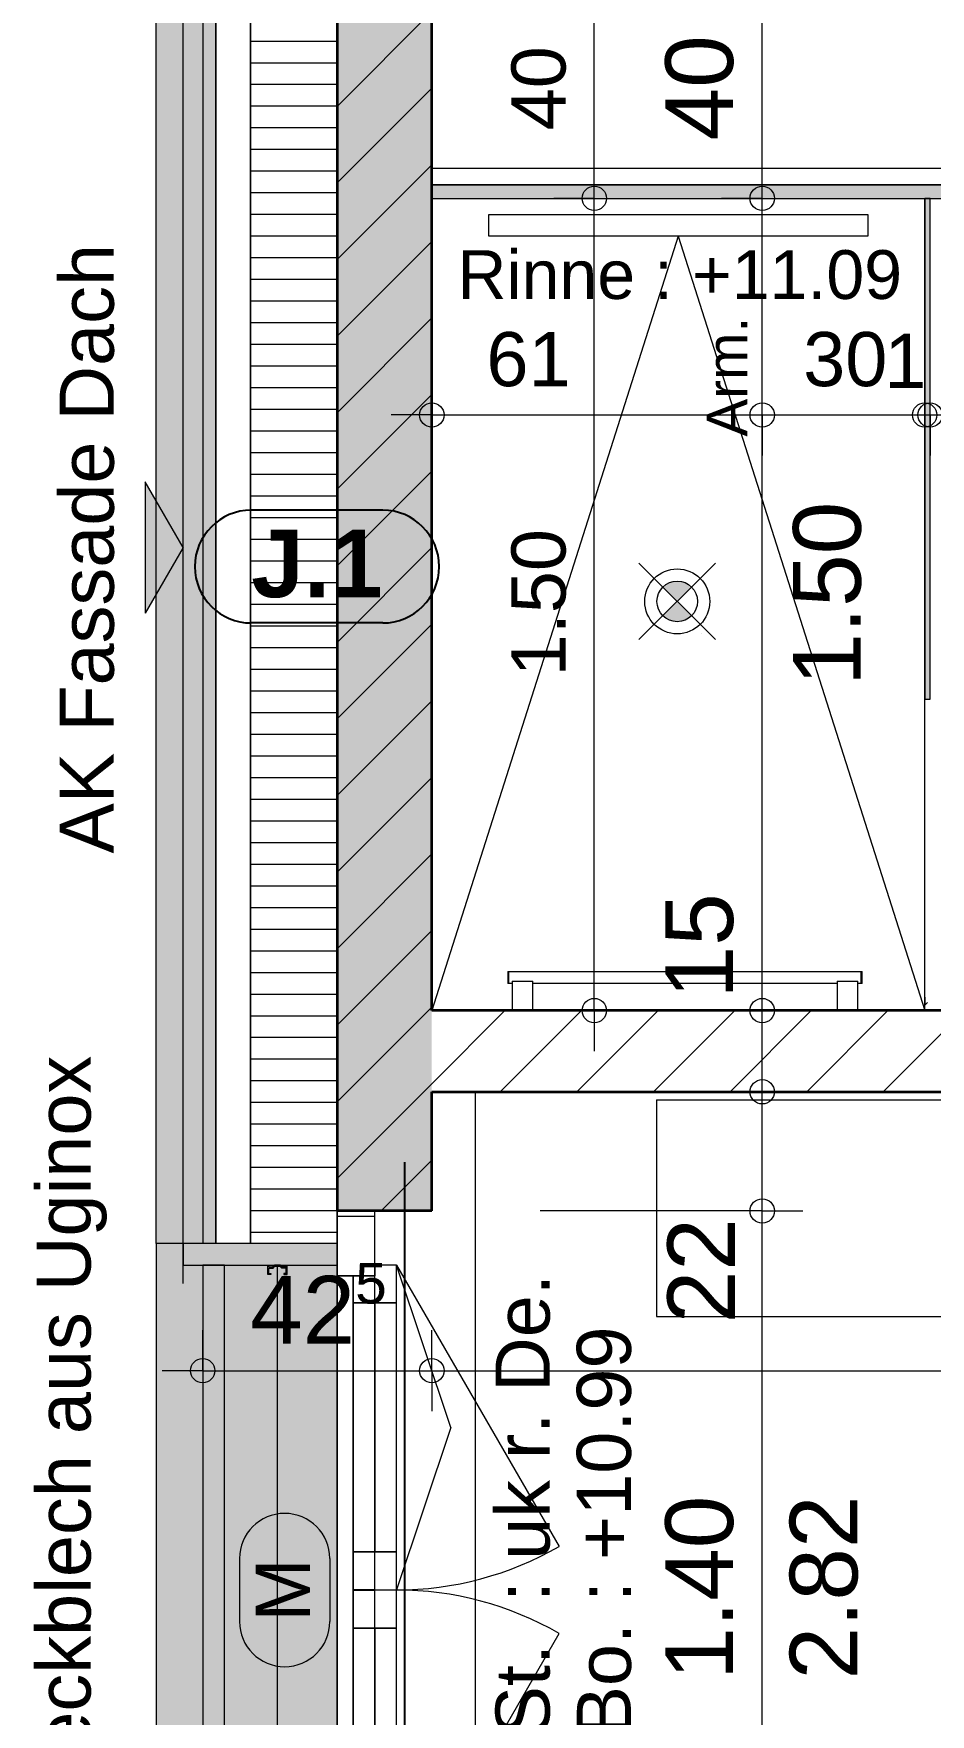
# Model space of a CAD drawing. Header units: metres. Extents: x 0.003 to 0.843, y 0.003 to 0.597.
# Drawn here: x 0.3112 to 0.3443, y 0.2935 to 0.3556 of the extents above; entities that cross this region are included whole.
import ezdxf

# ---------------------------------------------------------------- set-up
doc = ezdxf.new("R2010")
doc.units = ezdxf.units.M
for name, pattern in [('AUSGEZOGEN', [0]), ('LINIE_17', [0.0005, 0, -0.0005]), ('LINIE_23', [0.0079, 0.004, -0.0013, 0, -0.0013, 0, -0.0013]), ('PHANTOM', [63.50000000000001, 31.75, -6.35, 6.35, -6.35, 6.35, -6.35]), ('PUNKT', [6.35, 0, -6.35]), ('RAND', [44.449999999999996, 12.7, -6.35, 12.7, -6.35, 0, -6.35]), ('VERDECKT', [9.524999999999999, 6.35, -3.175])]:
    doc.linetypes.add(name, pattern=pattern)
for name, color, linetype, lineweight in [('Allgemein', 7, 'AUSGEZOGEN', 18), ('Bad', 7, 'AUSGEZOGEN', 13), ('Bauachsen grob', 7, 'RAND', 13), ('Daemmung', 7, 'AUSGEZOGEN', 18), ('Elektro Apparate', 2, 'AUSGEZOGEN', 18), ('Elektro Text', 2, 'AUSGEZOGEN', 18), ('Fenster', 7, 'AUSGEZOGEN', 18), ('Fuellflaeche tragende Wände MW', 7, 'AUSGEZOGEN', 13), ('Gipserarbeiten', 7, 'AUSGEZOGEN', 18), ('Holz Fassadenverkleidung', 7, 'AUSGEZOGEN', 18), ('Holzgelaender', 7, 'AUSGEZOGEN', 25), ('Konstruktion oben', 7, 'VERDECKT', 13), ('Kueche', 7, 'AUSGEZOGEN', 18), ('Leichtbauwaende', 7, 'AUSGEZOGEN', 18), ('Oeffnungsrichtung Fenster', 7, 'AUSGEZOGEN', 13), ('Plattenleger', 7, 'AUSGEZOGEN', 13), ('Rolladen', 7, 'AUSGEZOGEN', 13), ('Spengler', 7, 'AUSGEZOGEN', 18), ('Text Koten', 7, 'AUSGEZOGEN', 25), ('Text Werkplan Ausfuehrung', 7, 'AUSGEZOGEN', 25), ('Unterkonstruktion', 7, 'AUSGEZOGEN', 18), ('Vorhangbrett', 7, 'AUSGEZOGEN', 13), ('Wand Mauerwerk tragend', 7, 'AUSGEZOGEN', 35), ('Werkplan- Ausfuehrungsmasse', 7, 'AUSGEZOGEN', 13)]:
    doc.layers.add(name, color=color, linetype=linetype, lineweight=lineweight)
for name, color, linetype, lineweight, true_color in [('Moebel', 7, 'AUSGEZOGEN', 13, 0xababab), ('Sanitaer Apparate', 7, 'AUSGEZOGEN', 18, 0x656565), ('Sanitaer Text', 7, 'AUSGEZOGEN', 18, 0x656565), ('Sanitaer Vermassung', 7, 'AUSGEZOGEN', 18, 0x656565)]:
    doc.layers.add(name, color=color, linetype=linetype, lineweight=lineweight, true_color=true_color)
doc.styles.add('ARIAL', font='ARIAL.TTF')

msp = doc.modelspace()

# ---------------------------------------------------------------- hatches: boundary and pattern name
at = {"layer": 'Allgemein', "linetype": 'AUSGEZOGEN', "lineweight": 13}
h = msp.add_hatch(color=32, dxfattribs=at)
h.paths.add_polyline_path([(0.3178799929618836, 0.386497358413159), (0.3178799929618836, 0.4879573561453512), (0.3173999929726124, 0.4879573561453512), (0.3173999929726124, 0.386497358413159)])
h.paths.add_polyline_path([(0.3178799929618836, 0.2638973611534825), (0.3178799929618836, 0.2852973606751553), (0.3173999929726124, 0.2852973606751553), (0.3173999929726124, 0.2638973611534825)])
h.paths.add_polyline_path([(0.3178799929618836, 0.3108973601029507), (0.3178799929618836, 0.3608973589853636), (0.3173999929726124, 0.3608973589853636), (0.3173999929726124, 0.3108973601029507)])
h.paths.add_polyline_path([(0.3178799929618836, 0.1981173626237801), (0.3178799929618836, 0.2382973617256871), (0.3173999929726124, 0.2382973617256871), (0.3173999929726124, 0.1981173626237801)])
msp.add_hatch(color=32, dxfattribs=at).paths.add_polyline_path([(0.3191599929332735, 0.3100973601208321), (0.3223599928617479, 0.3100973601208321), (0.3223599928617479, 0.3108973601029507), (0.3191599929332735, 0.3108973601029507), (0.3183599929511548, 0.3108973601029507), (0.3178799929618837, 0.3108973601029507), (0.3173999929726125, 0.3108973601029507), (0.316679992988707, 0.3108973601029507), (0.316679992988707, 0.3100973601208321), (0.3173999929726142, 0.3100973601208321), (0.3178799929618837, 0.3100973601208321), (0.3183599929511548, 0.3100973601208321)])
at = {"layer": 'Bad', "linetype": 'AUSGEZOGEN', "lineweight": 13, "true_color": 0xa8ffff}
msp.add_hatch(color=131, dxfattribs=at).paths.add_polyline_path([(0.3440599923767151, 0.3494973592401734), (0.3440599923767151, 0.3309973596536807), (0.3442599923722447, 0.3309973596536807), (0.3442599923722447, 0.3494973592401734)])
at = {"layer": 'Elektro Apparate', "linetype": 'AUSGEZOGEN', "lineweight": 18}
h = msp.add_hatch(color=40, dxfattribs=at)
h.paths.add_polyline_path([(0.3354537707865891, 0.335142566947539), (0.3349234407125534, 0.3346122368735028), (0.3343931106385167, 0.335142566947539), (0.3344558233716114, 0.3351986104722474), (0.3347565500158162, 0.335343432791296), (0.3350903314092902, 0.335343432791296), (0.3353910580534956, 0.3351986104722474)], flags=16)
h.paths.add_polyline_path([(0.3343931106385167, 0.3340819067994673), (0.3349234407125534, 0.3346122368735028), (0.3354537707865891, 0.3340819067994673), (0.3353910580534956, 0.3340258632747582), (0.3350903314092902, 0.3338810409557104), (0.3347565500158162, 0.3338810409557104), (0.3344558233716114, 0.3340258632747582)], flags=16)
at = {"layer": 'Fuellflaeche tragende Wände MW', "linetype": 'AUSGEZOGEN', "lineweight": 13, "true_color": 0xffe0e0}
msp.add_hatch(color=254, dxfattribs=at).paths.add_polyline_path([(0.3223599928617479, 0.3596973590121856), (0.3223599928617479, 0.3120973600761285), (0.3258599927835169, 0.3120973600761285), (0.3258599927835169, 0.3596973590121856)])
at = {"layer": 'Holzgelaender', "linetype": 'AUSGEZOGEN', "lineweight": 13, "true_color": 0xf1f1f1}
msp.add_hatch(color=7, dxfattribs=at).paths.add_polyline_path([(0.318199992954731, 0.3100973601208331), (0.318199992954731, 0.2860973606572748), (0.3173999929726124, 0.2860973606572748), (0.3173999929726124, 0.3100973601208331)], flags=16)
at = {"layer": 'Leichtbauwaende', "linetype": 'AUSGEZOGEN', "lineweight": 13, "true_color": 0xababab}
msp.add_hatch(color=253, dxfattribs=at).paths.add_polyline_path([(0.3869599914178253, 0.3499973592289976), (0.3258599927835169, 0.3499973592289976), (0.3258599927835169, 0.3494973592401734), (0.3869599914178253, 0.3494973592401734)])
at = {"layer": 'Spengler', "linetype": 'AUSGEZOGEN', "lineweight": 13, "true_color": 0xfafafa}
for points in [[(0.315679993011057, 0.3608973589853636), (0.315679993011057, 0.3108973601029507), (0.3173999929726121, 0.3108973601029507), (0.3173999929726121, 0.3608973589853636)], [(0.3156799930110568, 0.2852973606751553), (0.316679992988707, 0.2852973606751553), (0.316679992988707, 0.2860973606572739), (0.3223599928617475, 0.2860973606572739), (0.3223599928617475, 0.3100973601208321), (0.3166799929887071, 0.3100973601208331), (0.316679992988707, 0.3108973601029507), (0.3156799930110568, 0.3108973601029507)]]:
    msp.add_hatch(color=7, dxfattribs=at).paths.add_polyline_path(points)
at = {"layer": 'Text Werkplan Ausfuehrung', "linetype": 'AUSGEZOGEN', "lineweight": 13}
msp.add_hatch(color=7, dxfattribs=at).paths.add_polyline_path([(0.3166799929887053, 0.336597359528511), (0.3152799930199977, 0.3390222306049068), (0.3152799930199977, 0.3341724884521147)])

# ---------------------------------------------------------------- linework, layer by layer
at = {"layer": 'Allgemein', "color": 7, "linetype": 'AUSGEZOGEN', "lineweight": 13}
for p, q in [((0.3173999929726124, 0.3608973589853636), (0.3173999929726124, 0.3108973601029507)), ((0.3178799929618836, 0.3108973601029507), (0.3178799929618836, 0.3608973589853636)), ((0.3173999929726125, 0.3108973601029507), (0.316679992988707, 0.3108973601029507)), ((0.316679992988707, 0.3108973601029507), (0.316679992988707, 0.3100973601208321)), ((0.3183599929511548, 0.3108973601029507), (0.3178799929618837, 0.3108973601029507)), ((0.3191599929332735, 0.3108973601029507), (0.3183599929511548, 0.3108973601029507)), ((0.3223599928617479, 0.3108973601029507), (0.3191599929332735, 0.3108973601029507)), ((0.3223599928617479, 0.3100973601208321), (0.3223599928617479, 0.3108973601029507)), ((0.316679992988707, 0.3100973601208321), (0.3173999929726142, 0.3100973601208321)), ((0.3173999929726142, 0.3100973601208321), (0.3178799929618837, 0.3100973601208321)), ((0.3178799929618837, 0.3100973601208321), (0.3183599929511548, 0.3100973601208321)), ((0.3183599929511548, 0.3100973601208321), (0.3191599929332735, 0.3100973601208321)), ((0.3191599929332735, 0.3100973601208321), (0.3223599928617479, 0.3100973601208321))]:
    msp.add_line(p, q, dxfattribs=at)
at = {"layer": 'Bad', "color": 7, "linetype": 'AUSGEZOGEN', "lineweight": 13}
for p, q in [((0.3279599927365782, 0.348097359271466), (0.3279599927365782, 0.3488973592535846)), ((0.3279599927365782, 0.3488973592535846), (0.3419599924236538, 0.3488973592535846)), ((0.3419599924236538, 0.3488973592535846), (0.3419599924236538, 0.348097359271466)), ((0.3440599923767151, 0.3194973599107256), (0.3440599923767151, 0.3494973592401734)), ((0.3440599923767151, 0.3494973592401734), (0.3440599923767151, 0.3309973596536807)), ((0.3442599923722447, 0.3494973592401734), (0.3440599923767151, 0.3494973592401734)), ((0.3442599923722447, 0.3309973596536807), (0.3442599923722447, 0.3494973592401734)), ((0.3349599925801161, 0.348097359271466), (0.3258599927835167, 0.3194973599107256)), ((0.3419599924236538, 0.348097359271466), (0.3279599927365782, 0.348097359271466)), ((0.3349599925801161, 0.348097359271466), (0.3440599923767152, 0.3194973599107256)), ((0.3440599923767151, 0.3309973596536807), (0.3442599923722447, 0.3309973596536807))]:
    msp.add_line(p, q, dxfattribs=at)
at = {"layer": 'Bauachsen grob', "color": 32, "linetype": 'LINIE_23', "lineweight": 25, "true_color": 0xc36e14}
msp.add_line((0.3248599928058685, 0.01389736674141798), (0.3248599928058685, 0.5809999870806932), dxfattribs=at)
at = {"layer": 'Daemmung', "color": 7, "linetype": 'AUSGEZOGEN', "lineweight": 18}
for p, q in [((0.3191599929332735, 0.3608973589853636), (0.3191599929332735, 0.3108973601029507)), ((0.3223599928617479, 0.3120973600761285), (0.3223599928617479, 0.3596973590121856)), ((0.3223599928617479, 0.3108973601029507), (0.3223599928617479, 0.3120973600761285)), ((0.3223599928617479, 0.3108973601029507), (0.3191599929332736, 0.3108973601029507))]:
    msp.add_line(p, q, dxfattribs=at)
at = {"layer": 'Daemmung', "color": 7, "linetype": 'AUSGEZOGEN', "lineweight": 13}
for points in [[(0.3223599923376098, 0.3552973614812107), (0.3191599929332735, 0.3552973613413343), (0.3191599923614517, 0.3552973613413343)], [(0.322359992372579, 0.3544973614871713), (0.3191599929332735, 0.3544973613472948), (0.3191599923964209, 0.3544973613472947)], [(0.322359992372579, 0.3544973614871713), (0.3191599929332735, 0.3544973613472948), (0.3191599923964209, 0.3544973613472947)], [(0.322359992407548, 0.3536973614931317), (0.3191599929332735, 0.3536973613532552), (0.3191599924313899, 0.3536973613532552)], [(0.3223599924425172, 0.3528973614990922), (0.3191599929332735, 0.3528973613592157), (0.3191599924663591, 0.3528973613592157)], [(0.3223599924774864, 0.3520973615050526), (0.3191599929332735, 0.3520973613651762), (0.3191599925013281, 0.3520973613651762)], [(0.3223599925124554, 0.351297361511013), (0.3191599929332735, 0.3512973613711367), (0.3191599925362973, 0.3512973613711367)], [(0.3223599925124554, 0.351297361511013), (0.3191599929332735, 0.3512973613711367), (0.3191599925362973, 0.3512973613711367)], [(0.3223599925474245, 0.3504973615169737), (0.3191599929332735, 0.350497361377097), (0.3191599925712664, 0.350497361377097)], [(0.3223599925823936, 0.349697361522934), (0.3191599929332735, 0.3496973613830577), (0.3191599926062355, 0.3496973613830577)], [(0.3223599926173626, 0.3488973615288945), (0.3191599929332735, 0.3488973613890181), (0.3191599926412045, 0.348897361389018)], [(0.3223599926523318, 0.3480973615348549), (0.3191599929332735, 0.3480973613949785), (0.3191599926761737, 0.3480973613949785)], [(0.3223599926523318, 0.3480973615348549), (0.3191599929332735, 0.3480973613949785), (0.3191599926761737, 0.3480973613949785)], [(0.322359992687301, 0.3472973615408154), (0.3191599929332735, 0.3472973614009389), (0.3191599927111429, 0.3472973614009389)], [(0.3223599927222701, 0.3464973615467759), (0.3191599929332735, 0.3464973614068994), (0.319159992746112, 0.3464973614068995)], [(0.3223599927572392, 0.3456973615527364), (0.3223599928617479, 0.3456973615527365), (0.3223599928617479, 0.3456973615527365), (0.3223599928617479, 0.3456973615527365), (0.3191599929332735, 0.3456973614128599), (0.3191599927810811, 0.3456973614128599)], [(0.3223599927922083, 0.3448973615586967), (0.3223599928617479, 0.3448973615586967), (0.3223599928617479, 0.3448973615586968), (0.3223599928617479, 0.3448973615586968), (0.3191599929332735, 0.3448973614188204), (0.3191599928160501, 0.3448973614188204)], [(0.3223599927922083, 0.3448973615586967), (0.3223599928617479, 0.3448973615586967), (0.3223599928617479, 0.3448973615586968), (0.3223599928617479, 0.3448973615586968), (0.3191599929332735, 0.3448973614188204), (0.3191599928160501, 0.3448973614188204)], [(0.3223599928271774, 0.3440973615646573), (0.3223599928617479, 0.3440973615646572), (0.3223599928617479, 0.3440973615646573), (0.3223599928617479, 0.3440973615646573), (0.3191599929332735, 0.3440973614247808), (0.3191599928510192, 0.3440973614247809)], [(0.3223599928617479, 0.3432973615706176), (0.3223599928617479, 0.3432973615706177), (0.3223599928617479, 0.3432973615706177), (0.3191599929332735, 0.3432973614307412), (0.3191599928859883, 0.3432973614307412)], [(0.3223599928971156, 0.3424973615765782), (0.3223599928617479, 0.3424973615765782), (0.3223599928617479, 0.3424973615765782), (0.3223599928617479, 0.3424973615765782), (0.3191599929332735, 0.3424973614367018), (0.3191599929209575, 0.3424973614367018)], [(0.3223599929320847, 0.3416973615825387), (0.3223599928617479, 0.3416973615825386), (0.3223599928617479, 0.3416973615825386), (0.3223599928617479, 0.3416973615825386), (0.3191599929332735, 0.3416973614426622), (0.3191599929559267, 0.3416973614426622)], [(0.3223599929320847, 0.3416973615825387), (0.3223599928617479, 0.3416973615825386), (0.3223599928617479, 0.3416973615825386), (0.3223599928617479, 0.3416973615825386), (0.3191599929332735, 0.3416973614426622), (0.3191599929559267, 0.3416973614426622)], [(0.3223599929670538, 0.3408973615884991), (0.3223599928617479, 0.3408973615884991), (0.3223599928617479, 0.3408973615884991), (0.3223599928617479, 0.3408973615884991), (0.3191599929332735, 0.3408973614486226), (0.3191599929908957, 0.3408973614486226)], [(0.322359993002023, 0.3400973615944596), (0.3223599928617479, 0.3400973615944595), (0.3223599928617479, 0.3400973615944595), (0.3223599928617479, 0.3400973615944595), (0.3191599929332735, 0.3400973614545831), (0.3191599930258649, 0.3400973614545832)], [(0.3223599930369921, 0.3392973616004201), (0.3223599928617479, 0.3392973616004201), (0.3223599928617479, 0.3392973616004202), (0.3223599928617479, 0.3392973616004202), (0.3191599930608339, 0.3392973614605436)], [(0.3223599930719612, 0.3384973616063807), (0.3223599928617479, 0.3384973616063806), (0.3223599928617479, 0.3384973616063806), (0.3223599928617479, 0.3384973616063806), (0.3191599930958031, 0.3384973614665041)], [(0.3223599930719612, 0.3384973616063807), (0.3223599928617479, 0.3384973616063806), (0.3223599928617479, 0.3384973616063806), (0.3223599928617479, 0.3384973616063806), (0.3191599930958031, 0.3384973614665041)], [(0.3223599931069304, 0.337697361612341), (0.3223599928617479, 0.337697361612341), (0.3223599928617479, 0.3376973616123411), (0.3223599928617479, 0.3376973616123411), (0.3191599931307721, 0.3376973614724647)], [(0.3223599931418994, 0.3368973616183015), (0.3223599928617479, 0.3368973616183014), (0.3223599928617479, 0.3368973616183015), (0.3223599928617479, 0.3368973616183015), (0.3191599931657412, 0.336897361478425)], [(0.3223599931768686, 0.3360973616242619), (0.3223599928617479, 0.3360973616242618), (0.3223599928617479, 0.3360973616242619), (0.3223599928617479, 0.3360973616242619), (0.3191599932007104, 0.3360973614843855)], [(0.3223599932118376, 0.3352973616302224), (0.3223599928617479, 0.3352973616302224), (0.3223599928617479, 0.3352973616302224), (0.3223599928617479, 0.3352973616302224), (0.3191599932356795, 0.3352973614903459)], [(0.3223599932118376, 0.3352973616302224), (0.3223599928617479, 0.3352973616302224), (0.3223599928617479, 0.3352973616302224), (0.3223599928617479, 0.3352973616302224), (0.3191599932356795, 0.3352973614903459)], [(0.3223599932468068, 0.3344973616361829), (0.3223599928617479, 0.3344973616361828), (0.3223599928617479, 0.3344973616361828), (0.3223599928617479, 0.3344973616361828), (0.3191599932706487, 0.3344973614963064)], [(0.3223599932817758, 0.3336973616421433), (0.3223599928617479, 0.3336973616421433), (0.3223599928617479, 0.3336973616421433), (0.3223599928617479, 0.3336973616421433), (0.3191599933056177, 0.3336973615022669)], [(0.322359993316745, 0.3328973616481038), (0.3223599928617479, 0.3328973616481038), (0.3223599928617479, 0.3328973616481038), (0.3223599928617479, 0.3328973616481038), (0.3191599933405869, 0.3328973615082274)], [(0.3223599933517142, 0.3320973616540643), (0.3223599928617479, 0.3320973616540643), (0.3223599928617479, 0.3320973616540643), (0.3223599928617479, 0.3320973616540643), (0.319159993375556, 0.3320973615141878)], [(0.3223599933517142, 0.3320973616540643), (0.3223599928617479, 0.3320973616540643), (0.3223599928617479, 0.3320973616540643), (0.3223599928617479, 0.3320973616540643), (0.319159993375556, 0.3320973615141878)], [(0.3223599933866832, 0.3312973616600247), (0.3223599928617479, 0.3312973616600246), (0.3223599928617479, 0.3312973616600246), (0.3223599928617479, 0.3312973616600246), (0.3191599934105251, 0.3312973615201483)], [(0.3223599934216523, 0.3304973616659852), (0.3223599928617479, 0.3304973616659852), (0.3223599928617479, 0.3304973616659853), (0.3223599928617479, 0.3304973616659853), (0.3191599934454941, 0.3304973615261089)], [(0.3223599934566214, 0.3296973616719456), (0.3223599928617479, 0.3296973616719456), (0.3223599928617479, 0.3296973616719456), (0.3223599928617479, 0.3296973616719456), (0.3191599934804633, 0.3296973615320692)], [(0.3223599934915906, 0.3288973616779061), (0.3223599928617479, 0.3288973616779061), (0.3223599928617479, 0.3288973616779062), (0.3223599928617479, 0.3288973616779062), (0.3191599935154323, 0.3288973615380297)], [(0.3223599934915906, 0.3288973616779061), (0.3223599928617479, 0.3288973616779061), (0.3223599928617479, 0.3288973616779062), (0.3223599928617479, 0.3288973616779062), (0.3191599935154323, 0.3288973615380297)], [(0.3223599928617479, 0.3280973616838666), (0.3223599928617479, 0.3280973616838666), (0.3191599935504015, 0.3280973615439902)], [(0.3223599928617479, 0.327297361689827), (0.3223599928617479, 0.327297361689827), (0.3191599935853707, 0.3272973615499505)], [(0.3223599928617479, 0.3264973616957875), (0.3223599928617479, 0.3264973616957875), (0.3191599936203397, 0.3264973615559111)], [(0.3223599928617479, 0.325697361701748), (0.3223599928617479, 0.325697361701748), (0.3191599936553089, 0.3256973615618715)], [(0.3223599928617479, 0.325697361701748), (0.3223599928617479, 0.325697361701748), (0.3191599936553089, 0.3256973615618715)], [(0.3223599928617479, 0.3248973617077084), (0.3223599928617479, 0.3248973617077084), (0.3191599936902779, 0.3248973615678319)], [(0.3223599928617479, 0.3240973617136689), (0.3223599928617479, 0.3240973617136689), (0.3191599937252471, 0.3240973615737926)], [(0.3223599928617479, 0.3232973617196294), (0.3223599928617479, 0.3232973617196294), (0.3191599937602161, 0.3232973615797529)], [(0.3223599928617479, 0.3224973617255898), (0.3223599928617479, 0.3224973617255898), (0.3191599937951853, 0.3224973615857134)], [(0.3223599928617479, 0.3224973617255898), (0.3223599928617479, 0.3224973617255898), (0.3191599937951853, 0.3224973615857134)], [(0.3223599928617479, 0.3216973617315503), (0.3223599928617479, 0.3216973617315503), (0.3191599938301545, 0.3216973615916738)], [(0.3223599928617479, 0.3208973617375107), (0.3223599928617479, 0.3208973617375107), (0.3191599938651235, 0.3208973615976344)], [(0.3223599928617479, 0.3200973617434714), (0.3223599928617479, 0.3200973617434714), (0.3191599939000926, 0.3200973616035948)], [(0.3223599928617479, 0.3192973617494316), (0.3223599928617479, 0.3192973617494316), (0.3191599939350617, 0.3192973616095553)], [(0.3223599928617479, 0.3192973617494316), (0.3223599928617479, 0.3192973617494316), (0.3191599939350617, 0.3192973616095553)], [(0.3223599928617479, 0.3184973617553921), (0.3223599928617479, 0.3184973617553921), (0.3191599939700309, 0.3184973616155157)], [(0.3223599928617479, 0.3176973617613526), (0.3223599928617479, 0.3176973617613526), (0.3191599940049999, 0.3176973616214762)], [(0.3223599928617479, 0.316897361767313), (0.3223599928617479, 0.316897361767313), (0.3191599940399691, 0.3168973616274367)], [(0.3223599928617479, 0.3160973617732735), (0.3223599928617479, 0.3160973617732735), (0.3191599940749382, 0.3160973616333971)], [(0.3223599928617479, 0.3160973617732735), (0.3223599928617479, 0.3160973617732735), (0.3191599940749382, 0.3160973616333971)], [(0.3223599928617479, 0.315297361779234), (0.3223599928617479, 0.315297361779234), (0.3191599941099073, 0.3152973616393576)], [(0.3223599928617479, 0.3144973617851944), (0.3223599928617479, 0.3144973617851944), (0.3191599941448764, 0.3144973616453181)], [(0.3223599928617479, 0.3136973617911549), (0.3223599928617479, 0.3136973617911549), (0.3191599941798455, 0.3136973616512785)], [(0.3223599928617479, 0.3128973617971155), (0.3223599928617479, 0.3128973617971155), (0.3191599942148146, 0.312897361657239)], [(0.3223599928617479, 0.3128973617971155), (0.3223599928617479, 0.3128973617971155), (0.3191599942148146, 0.312897361657239)], [(0.3223599928617479, 0.3120973618030758), (0.3223599928617479, 0.3120973618030758), (0.3191599942497838, 0.3120973616631996)], [(0.3223599928617479, 0.3112973618090363), (0.3223599928617479, 0.3112973618090363), (0.3191599942847529, 0.3112973616691598)]]:
    msp.add_lwpolyline(points, dxfattribs=at)
at = {"layer": 'Elektro Apparate', "color": 40, "linetype": 'AUSGEZOGEN', "lineweight": 18}
for p, q in [((0.3335092271817898, 0.3331980233427398), (0.3363376542433159, 0.3360264504042657)), ((0.3335092271817898, 0.3360264504042657), (0.3363376542433159, 0.3331980233427403))]:
    msp.add_line(p, q, dxfattribs=at)
for radius in [0.00119999997317791, 0.0007499999832361936]:
    msp.add_circle((0.3349234407125534, 0.3346122368735027), radius, dxfattribs=at)
at = {"layer": 'Elektro Text', "color": 40, "linetype": 'AUSGEZOGEN', "lineweight": 18}
for p, q in [((0.3187599929496627, 0.2992581152643937), (0.3187599929496627, 0.2969306937184114)), ((0.3220933262035232, 0.2992581152643937), (0.3220933262035232, 0.2969306937184114))]:
    msp.add_line(p, q, dxfattribs=at)
for centre, start, end in [((0.3204266595765929, 0.2992581152643937), 0, 180), ((0.3204266595765929, 0.2969306937184114), 180, 0)]:
    msp.add_arc(centre, 0.001666666626930237, start, end, dxfattribs=at)
at = {"layer": 'Fenster', "color": 7, "linetype": 'AUSGEZOGEN', "lineweight": 13}
for p, q in [((0.3237599928304537, 0.3086973601521246), (0.3237599928304537, 0.299507360357537)), ((0.3237599928304537, 0.2966873604205689), (0.3237599928304537, 0.2874973606259814))]:
    msp.add_line(p, q, dxfattribs=at)
for points in [[(0.3223599928617462, 0.311897360080599), (0.3223599928617462, 0.3096973601297727), (0.3237599928304537, 0.3096973601297727), (0.3237599928304537, 0.311897360080599), (0.3223599928617462, 0.311897360080599)], [(0.3223599928617462, 0.3108973601029507), (0.3156799930110576, 0.3108973601029507), (0.3156799930110576, 0.2852973606751553), (0.3223599928617462, 0.2852973606751553), (0.3223599928617462, 0.3108973601029507)], [(0.3237599928304537, 0.3100973601208321), (0.3237599928304537, 0.3096973601297727), (0.3229599928483351, 0.3096973601297727), (0.3229599928483351, 0.3086973601521246), (0.3245599928125723, 0.3086973601521246), (0.3245599928125723, 0.3100973601208321), (0.3237599928304537, 0.3100973601208321)], [(0.3229599928483351, 0.2864973606483331), (0.3229599928483351, 0.2980873603892765), (0.3237599928304537, 0.2980873603892765), (0.3237599928304537, 0.2981073603888294), (0.3229599928483351, 0.2981073603888294), (0.3229599928483351, 0.3096973601297727), (0.3223599928617462, 0.3096973601297727), (0.3223599928617462, 0.2864973606483331), (0.3229599928483351, 0.2864973606483331)], [(0.3229599928483351, 0.3086973601521246), (0.3229599928483351, 0.299507360357537), (0.3245599928125723, 0.299507360357537), (0.3245599928125723, 0.3086973601521246), (0.3229599928483351, 0.3086973601521246)], [(0.3229599928483351, 0.299507360357537), (0.3229599928483351, 0.2981073603888294), (0.3237599928304537, 0.2981073603888294), (0.3245599928125723, 0.2981073603888294), (0.3245599928125723, 0.299507360357537), (0.3229599928483351, 0.299507360357537)], [(0.3237599928304537, 0.2980873603892765), (0.3229599928483351, 0.2980873603892765), (0.3229599928483351, 0.2966873604205689), (0.3245599928125723, 0.2966873604205689), (0.3245599928125723, 0.2980873603892765), (0.3237599928304537, 0.2980873603892765)], [(0.3229599928483351, 0.2966873604205689), (0.3229599928483351, 0.2874973606259814), (0.3245599928125723, 0.2874973606259814), (0.3245599928125723, 0.2966873604205689), (0.3229599928483351, 0.2966873604205689)]]:
    msp.add_lwpolyline(points, dxfattribs=at)
at = {"layer": 'Gipserarbeiten', "color": 7, "linetype": 'AUSGEZOGEN', "lineweight": 13}
msp.add_line((0.3440599923767151, 0.3196973599062553), (0.3441599923744799, 0.3197973599040201), dxfattribs=at)
at = {"layer": 'Holz Fassadenverkleidung', "color": 7, "linetype": 'LINIE_17', "lineweight": 13}
msp.add_line((0.3166799929887053, 0.1094173646063796), (0.3166799929887053, 0.488677356129258), dxfattribs=at)
at = {"layer": 'Holzgelaender', "color": 7, "linetype": 'AUSGEZOGEN', "lineweight": 13}
for p, q in [((0.3173999929726124, 0.3100973601208331), (0.3173999929726124, 0.2860973606572748)), ((0.318199992954731, 0.3100973601208331), (0.3173999929726124, 0.3100973601208331)), ((0.318199992954731, 0.2860973606572748), (0.318199992954731, 0.3100973601208331))]:
    msp.add_line(p, q, dxfattribs=at)
at = {"layer": 'Konstruktion oben', "color": 7, "linetype": 'PUNKT', "lineweight": 18}
msp.add_line((0.3166799929887053, 0.1094173646063796), (0.3166799929887053, 0.488677356129258), dxfattribs=at)
at = {"layer": 'Kueche', "color": 7, "linetype": 'AUSGEZOGEN', "lineweight": 18}
msp.add_line((0.3358034406928782, 0.333422236900101), (0.3358034406928782, 0.333422236900101), dxfattribs=at)
at = {"layer": 'Leichtbauwaende', "color": 7, "linetype": 'AUSGEZOGEN', "lineweight": 18}
for p, q in [((0.3869599914178253, 0.3505973592155866), (0.3258599927835169, 0.3505973592155866)), ((0.3258599927835169, 0.3505973592155866), (0.3258599927835169, 0.3499973592289976)), ((0.3869599914178253, 0.3499973592289976), (0.3258599927835169, 0.3499973592289976)), ((0.3258599927835169, 0.3499973592289976), (0.3258599927835169, 0.3494973592401734)), ((0.3258599927835169, 0.3499973592289976), (0.3869599914178253, 0.3499973592289976)), ((0.3258599927835169, 0.3494973592401734), (0.3869599914178253, 0.3494973592401734))]:
    msp.add_line(p, q, dxfattribs=at)
at = {"layer": 'Moebel', "color": 253, "linetype": 'AUSGEZOGEN', "lineweight": 13, "true_color": 0xababab}
for p, q in [((0.3341599925979974, 0.3161972627301881), (0.3841599914804104, 0.3161974260872876)), ((0.3341599925979974, 0.3161972519839992), (0.3341599925979974, 0.3081972629090019)), ((0.3341599925979974, 0.3081972371180728), (0.3841599914804104, 0.3081973037594676))]:
    msp.add_line(p, q, dxfattribs=at)
at = {"layer": 'Oeffnungsrichtung Fenster', "color": 7, "linetype": 'AUSGEZOGEN', "lineweight": 13}
for p, q in [((0.3245599928125723, 0.3100973601208321), (0.3305599926784619, 0.2997050555077049)), ((0.3265599927678688, 0.3041023602548307), (0.3245599928125723, 0.3100973601208321)), ((0.3265599927678688, 0.3041023602548307), (0.3245599928125723, 0.2981073603888294)), ((0.3245599928125723, 0.2860973606572739), (0.3305599926784619, 0.296489665270401))]:
    msp.add_line(p, q, dxfattribs=at)
for centre, start, end in [((0.3245599928125749, 0.3100973601208319), 269.9999999999984, 299.9999999999978), ((0.3245599928125744, 0.2860973606572738), 59.99999999999822, 89.99999999999761)]:
    msp.add_arc(centre, 0.0119999997317791, start, end, dxfattribs=at)
at = {"layer": 'Plattenleger', "color": 7, "linetype": 'AUSGEZOGEN', "lineweight": 13}
msp.add_line((0.3440599923767151, 0.3199973598995498), (0.3440599923767151, 0.3196973599062553), dxfattribs=at)
at = {"layer": 'Rolladen', "color": 7, "linetype": 'AUSGEZOGEN', "lineweight": 13}
for p, q in [((0.3198399929180722, 0.3100873601210565), (0.3197999929189663, 0.3100873601210565)), ((0.3197999929189663, 0.3097473601286561), (0.3197999929189663, 0.3100873601210565)), ((0.3198399929180722, 0.3100273601223977), (0.3198399929180722, 0.3100873601210565)), ((0.3198399929180722, 0.3100273601223977), (0.3199799929149429, 0.3100273601223977)), ((0.3198399929180722, 0.3099873601232916), (0.319996561457068, 0.3099873601232916)), ((0.3198399929180722, 0.309787360127762), (0.3198399929180722, 0.3099873601232916)), ((0.3198399929180722, 0.309787360127762), (0.3199199929162841, 0.309787360127762)), ((0.3199199929162841, 0.309787360127762), (0.3199199929162841, 0.3097473601286561)), ((0.3199799929149429, 0.3100273601223977), (0.3200499929133783, 0.3100973601208321)), ((0.319996561457068, 0.3099873601232916), (0.3200665614555033, 0.3100573601217261)), ((0.320269992908461, 0.3100973601208321), (0.3200499929133783, 0.3100973601208321)), ((0.3200665614555033, 0.3100573601217261), (0.3202534243663371, 0.3100573601217261)), ((0.3202099929098021, 0.3100973601208321), (0.3201099929120372, 0.3100973601208321)), ((0.3202199929095785, 0.3100973601208321), (0.3202099929098021, 0.3100973601208321)), ((0.3203234243647725, 0.3099873601232908), (0.3202534243663371, 0.3100573601217261)), ((0.3203399929068964, 0.3100273601223967), (0.320269992908461, 0.3100973601208321)), ((0.3204799929037671, 0.3099873601232908), (0.3203234243647725, 0.3099873601232908)), ((0.3204799929037671, 0.3100273601223967), (0.3203399929068964, 0.3100273601223967)), ((0.3203999929055552, 0.3097873601277612), (0.3203999929055552, 0.3097473601286552)), ((0.3204799929037671, 0.3097873601277612), (0.3203999929055552, 0.3097873601277612)), ((0.3204799929037671, 0.3100273601223967), (0.3204799929037671, 0.3100873601210555)), ((0.320519992902873, 0.3100873601210555), (0.3204799929037671, 0.3100873601210555)), ((0.3204799929037671, 0.3097873601277612), (0.3204799929037671, 0.3099873601232908)), ((0.320519992902873, 0.3097473601286552), (0.320519992902873, 0.3100873601210555)), ((0.3199199929162841, 0.3097473601286561), (0.3197999929189663, 0.3097473601286561)), ((0.3203999929055552, 0.3097473601286552), (0.320519992902873, 0.3097473601286552))]:
    msp.add_line(p, q, dxfattribs=at)
at = {"layer": 'Rolladen', "color": 7, "linetype": 'PHANTOM', "lineweight": 13}
msp.add_line((0.3201599929109196, 0.2860973606572739), (0.3201599929109196, 0.3100973601208321), dxfattribs=at)
at = {"layer": 'Sanitaer Apparate', "color": 240, "linetype": 'VERDECKT', "lineweight": 18}
msp.add_line((0.3380599925108256, 0.3414973594189875), (0.3380599925108256, 0.3494973592401734), dxfattribs=at)
at = {"layer": 'Sanitaer Apparate', "color": 7, "linetype": 'AUSGEZOGEN', "lineweight": 13}
for p, q in [((0.3286717830439257, 0.3209366929150961), (0.328709992600605, 0.3209373598910561)), ((0.328709992600605, 0.3204973599219015), (0.3286717830439257, 0.3204980268792351)), ((0.328709992600605, 0.3204973599219015), (0.328709992600605, 0.3209373598910561)), ((0.328709992600605, 0.3209373598910561), (0.341709992548451, 0.3209373598910561)), ((0.3288299928411098, 0.3204973599219015), (0.328709992600605, 0.3204973599219015)), ((0.3288299928411098, 0.3205813599077155), (0.3288299928411098, 0.3194973599107256)), ((0.3288299928411098, 0.3205813599077155), (0.3295899925761671, 0.3205813599077155)), ((0.3295899925761671, 0.3194973599107256), (0.3295899925761671, 0.3205813599077155)), ((0.3408299925728889, 0.3204973599219015), (0.3295899925761671, 0.3204973599219015)), ((0.3408299925728889, 0.3205813599077155), (0.3408299925728889, 0.3194973599107256)), ((0.3408299925728889, 0.3205813599077155), (0.3415899923079462, 0.3205813599077155)), ((0.3415899923079462, 0.3194973599107256), (0.3415899923079462, 0.3205813599077155)), ((0.341709992548451, 0.3204973599219015), (0.3415899923079462, 0.3204973599219015)), ((0.341709992548451, 0.3209373598910561), (0.3417482021051302, 0.3209366929150961)), ((0.341709992548451, 0.3209373598910561), (0.341709992548451, 0.32080136675614)), ((0.341709992548451, 0.3204973599219015), (0.341709992548451, 0.3209373598910561)), ((0.341709992548451, 0.32080136675614), (0.341709992548451, 0.3204973599219015)), ((0.3417482021051302, 0.3204980268792351), (0.341709992548451, 0.3204973599219015)), ((0.3288299928411098, 0.3194973599107256), (0.3295899925761671, 0.3194973599107256)), ((0.3408299925728889, 0.3194973599107256), (0.3415899923079462, 0.3194973599107256))]:
    msp.add_line(p, q, dxfattribs=at)
for centre, radius, start, end in [((0.3346755833250666, 0.3207173599157918), 0.006011590541152185, 177.9458731910973, 182.0541268089017), ((0.3286718529705173, 0.3209326937516734), 3.999773551254453e-06, 91.00077410305762, 177.9483994427813), ((0.3286718530713476, 0.3205020261439703), 3.999876610507321e-06, 182.0524658754582, 268.9978071347979), ((0.3417481321785387, 0.3209326937516734), 3.999773551254448e-06, 2.051600557247109, 88.99922589694239), ((0.3417481320777084, 0.3205020261439703), 3.999876610507387e-06, 271.0021928652021, 357.947534124513), ((0.3357444018239895, 0.3207173599157918), 0.006011590541152181, 357.9458731910981, 2.054126808900807)]:
    msp.add_arc(centre, radius, start, end, dxfattribs=at)
at = {"layer": 'Sanitaer Vermassung', "color": 240, "linetype": 'AUSGEZOGEN', "lineweight": 13}
for p, q in [((0.3318599926494063, 0.3494973592401734), (0.3318599926494063, 0.3574973590613595)), ((0.3318599926494063, 0.3494973592401734), (0.3303599926363678, 0.3494973592401734)), ((0.3318599926494063, 0.3494973592401734), (0.3333599896412046, 0.3494973592401734)), ((0.3318599926494063, 0.3494973592401734), (0.3318599926494063, 0.3494973592401734)), ((0.3318599926494063, 0.3194973599107256), (0.3318599926494063, 0.3494973592401734)), ((0.3258599927835167, 0.3414973594189875), (0.3258599927835167, 0.3429973594320259)), ((0.3380599925108256, 0.3414973594189875), (0.3380599925108256, 0.3429973594320259)), ((0.3440599923767152, 0.3414973594189875), (0.3440599923767152, 0.3429973594320259)), ((0.3442599923722447, 0.3414973594189875), (0.3442599923722447, 0.3429973594320259)), ((0.3258599927835167, 0.3414973594189875), (0.3243599957917185, 0.3414973594189875)), ((0.3258599927835167, 0.3414973594189875), (0.3258599927835167, 0.3399973624271891)), ((0.3258599927835167, 0.3414973594189875), (0.3258599927835167, 0.3414973594189875)), ((0.3380599925108256, 0.3414973594189875), (0.3380599925108256, 0.3399973624271891)), ((0.3380599925108256, 0.3414973594189875), (0.3380599925108256, 0.3414973594189875)), ((0.3380599925108256, 0.3414973594189875), (0.3440599923767152, 0.3414973594189875)), ((0.3440599923767152, 0.3414973594189875), (0.3440599923767152, 0.3399973624271891)), ((0.3440599923767152, 0.3414973594189875), (0.3440599923767152, 0.3414973594189875)), ((0.3440599923767152, 0.3414973594189875), (0.3442599923722447, 0.3414973594189875)), ((0.3442599923722447, 0.3414973594189875), (0.3442599923722447, 0.3399973624271891)), ((0.3442599923722447, 0.3414973594189875), (0.3442599923722447, 0.3414973594189875)), ((0.3442599923722447, 0.3414973594189875), (0.3542999921478334, 0.3414973594189875)), ((0.3318599926494063, 0.3194973599107256), (0.3303599926363678, 0.3194973599107256)), ((0.3318599926494063, 0.3194973599107256), (0.3333599896412046, 0.3194973599107256)), ((0.3318599926494063, 0.3194973599107256), (0.3318599926494063, 0.3194973599107256)), ((0.3318599926494063, 0.3194973599107256), (0.3318599926494063, 0.3179973629189275))]:
    msp.add_line(p, q, dxfattribs=at)
msp.add_lwpolyline([(0.3258599927835167, 0.3414973594189875), (0.3260159917575414, 0.3414973594189875), (0.3260159917575414, 0.3414973594189875), (0.3380599925108256, 0.3414973594189875)], dxfattribs=at)
for centre in [(0.3318599926494063, 0.3494973592401734), (0.3258599927835167, 0.3414973594189875), (0.3380599925108256, 0.3414973594189875), (0.3440599923767152, 0.3414973594189875), (0.3442599923722447, 0.3414973594189875), (0.3318599926494063, 0.3194973599107256)]:
    msp.add_circle(centre, 0.0004500000039115548, dxfattribs=at)
at = {"layer": 'Spengler', "color": 7, "linetype": 'AUSGEZOGEN', "lineweight": 13}
msp.add_line((0.315679993011057, 0.3108973601029507), (0.315679993011057, 0.3606973589898339), dxfattribs=at)
at = {"layer": 'Text Werkplan Ausfuehrung', "color": 7, "linetype": 'AUSGEZOGEN', "lineweight": 13}
for p, q in [((0.3166799929887055, 0.336597359528511), (0.315279993019998, 0.3390222306049068)), ((0.315279993019998, 0.3390222306049068), (0.315279993019998, 0.3341724884521147)), ((0.3166799929887055, 0.336597359528511), (0.315279993019998, 0.3341724884521147))]:
    msp.add_line(p, q, dxfattribs=at)
at = {"layer": 'Text Werkplan Ausfuehrung', "color": 92, "linetype": 'AUSGEZOGEN', "lineweight": 25, "true_color": 0x00b300}
for p, q in [((0.3240475405262203, 0.3379806927937952), (0.3191924928234309, 0.3379806927937952)), ((0.3240475405262203, 0.3338140262860744), (0.3191924928234309, 0.3338140262860744))]:
    msp.add_line(p, q, dxfattribs=at)
for centre, start, end in [((0.3191924928234309, 0.3358973595399348), 90, 270), ((0.3240475405262203, 0.3358973595399348), 270, 90)]:
    msp.add_arc(centre, 0.002083333253860474, start, end, dxfattribs=at)
at = {"layer": 'Unterkonstruktion', "color": 7, "linetype": 'AUSGEZOGEN', "lineweight": 13}
for p, q in [((0.3178799929618836, 0.3608973589853636), (0.3178799929618836, 0.3108973601029507)), ((0.3191599929332735, 0.3108973601029507), (0.3191599929332735, 0.3608973589853636)), ((0.318359992951155, 0.3108973601029507), (0.3178799929618838, 0.3108973601029507)), ((0.3191599929332736, 0.3108973601029507), (0.318359992951155, 0.3108973601029507))]:
    msp.add_line(p, q, dxfattribs=at)
at = {"layer": 'Vorhangbrett', "color": 191, "linetype": 'PUNKT', "lineweight": 13, "true_color": 0xbe96ea}
msp.add_line((0.327459992747754, 0.3164973599777809), (0.327459992747754, 0.2310973618866197), dxfattribs=at)
at = {"layer": 'Wand Mauerwerk tragend', "color": 7, "linetype": 'AUSGEZOGEN', "lineweight": 35}
for p, q in [((0.3223599928617479, 0.3596973590121856), (0.3223599928617479, 0.3120973600761285)), ((0.3258599927835167, 0.3505973592155866), (0.3258599927835167, 0.3563973590859464)), ((0.3258599927835167, 0.3499973592289976), (0.3258599927835167, 0.3505973592155866)), ((0.3258599927835167, 0.3494973592401734), (0.3258599927835167, 0.3499973592289976)), ((0.3258599927835167, 0.3194973599107256), (0.3258599927835167, 0.3494973592401734)), ((0.3869599914178253, 0.3194973599107256), (0.3258599927835167, 0.3194973599107256)), ((0.3258599927835167, 0.3164973599777809), (0.3929599912837149, 0.3164973599777809)), ((0.3258599927835167, 0.3120973600761285), (0.3258599927835167, 0.3164973599777809)), ((0.3237599928304537, 0.3120973600761285), (0.3223599928617479, 0.3120973600761285)), ((0.3258599927835169, 0.3120973600761285), (0.3237599928304537, 0.3120973600761285))]:
    msp.add_line(p, q, dxfattribs=at)
at = {"layer": 'Wand Mauerwerk tragend', "color": 7, "linetype": 'AUSGEZOGEN', "lineweight": 13}
for p, q in [((0.3258599927835167, 0.3167975863159405), (0.3285597663783019, 0.3194973599107256)), ((0.3283881935701033, 0.3164973599777809), (0.331388193503048, 0.3194973599107256)), ((0.3312166206948496, 0.3164973599777809), (0.3342166206277942, 0.3194973599107256)), ((0.3340450478195957, 0.3164973599777809), (0.3370450477525405, 0.3194973599107256)), ((0.3368734749443419, 0.3164973599777809), (0.3398734748772866, 0.3194973599107256)), ((0.3397019020690881, 0.3164973599777809), (0.3427019020020328, 0.3194973599107256)), ((0.3425303291938342, 0.3164973599777809), (0.3455303291267788, 0.3194973599107256))]:
    msp.add_line(p, q, dxfattribs=at)
at = {"layer": 'Wand Mauerwerk tragend', "color": 180, "linetype": 'PUNKT', "lineweight": 18}
for p, q in [((0.3237599928304537, 0.3120973600761285), (0.3223599928617462, 0.3120973600761285)), ((0.3223599928617462, 0.3120973600761285), (0.3223599928617462, 0.3108973601029507)), ((0.3237599928304537, 0.2840973607019773), (0.3237599928304537, 0.3120973600761285)), ((0.3223599928617462, 0.3108973601029507), (0.3223599928617462, 0.3100973601208331)), ((0.3223599928617462, 0.3100973601208331), (0.3223599928617462, 0.2860973606572748))]:
    msp.add_line(p, q, dxfattribs=at)
at = {"layer": 'Wand Mauerwerk tragend', "color": 7, "linetype": 'AUSGEZOGEN', "lineweight": 13}
for points in [[(0.3223599928617478, 0.3528955661406182), (0.3258599927835167, 0.3563955660623869), (0.3258599927835167, 0.3563955660623869)], [(0.3223599928617478, 0.3500671390158718), (0.3258599927835167, 0.3535671389376407), (0.3258599927835167, 0.3535671389376407)], [(0.3223599928617478, 0.3472387118911257), (0.3258599927835167, 0.3507387118128945), (0.3258599927835167, 0.3507387118128945)], [(0.3223599928617478, 0.3444102847663795), (0.3258599927835167, 0.3479102846881484), (0.3258599927835167, 0.3479102846881484)], [(0.3223599928617478, 0.3415818576416332), (0.3258599927835167, 0.3450818575634022), (0.3258599927835167, 0.3450818575634022)], [(0.3223599928617478, 0.3387534305168871), (0.3258599927835167, 0.3422534304386559), (0.3258599927835167, 0.3422534304386559)], [(0.3223599928617478, 0.3359250033921409), (0.3258599927835167, 0.3394250033139098), (0.3258599927835167, 0.3394250033139098)], [(0.3223599928617478, 0.3330965762673946), (0.3258599927835167, 0.3365965761891636), (0.3258599927835167, 0.3365965761891636)], [(0.3223599928617478, 0.3302681491426486), (0.3258599927835167, 0.3337681490644175), (0.3258599927835167, 0.3337681490644175)], [(0.3223599928617478, 0.3274397220179023), (0.3258599927835167, 0.3309397219396712), (0.3258599927835167, 0.3309397219396712)], [(0.3223599928617478, 0.3246112948931562), (0.3258599927835167, 0.3281112948149251), (0.3258599927835167, 0.3281112948149251)], [(0.3223599928617478, 0.32178286776841), (0.3258599927835167, 0.3252828676901789), (0.3258599927835167, 0.3252828676901789)], [(0.3223599928617478, 0.3189544406436637), (0.3258599927835167, 0.3224544405654327), (0.3258599927835167, 0.3224544405654327)], [(0.3223599928617478, 0.3161260135189177), (0.3258599927835167, 0.3196260134406866), (0.3258599927835167, 0.3196260134406866)], [(0.3223599928617478, 0.3132975863941714), (0.3258599927835167, 0.3167975863159403), (0.3258599927835167, 0.3167975863159403)], [(0.3239881936684511, 0.3120973600761285), (0.3258599927835167, 0.3139691591911942), (0.3258599927835167, 0.3139691591911942)]]:
    msp.add_lwpolyline(points, dxfattribs=at)
at = {"layer": 'Werkplan- Ausfuehrungsmasse', "color": 7, "linetype": 'AUSGEZOGEN', "lineweight": 13}
for p, q in [((0.3380599925108256, 0.3494973592401734), (0.3380599925108256, 0.3574973590613595)), ((0.3380599925108256, 0.3494973592401734), (0.3365599924977871, 0.3494973592401734)), ((0.3380599925108256, 0.3494973592401734), (0.3395599895026239, 0.3494973592401734)), ((0.3380599925108256, 0.3494973592401734), (0.3380599925108256, 0.3494973592401734)), ((0.3380599925108256, 0.3194973599107256), (0.3380599925108256, 0.3494973592401734)), ((0.3380599925108256, 0.3194973599107256), (0.3365599924977871, 0.3194973599107256)), ((0.3380599925108256, 0.3194973599107256), (0.3395599895026239, 0.3194973599107256)), ((0.3380599925108256, 0.3194973599107256), (0.3380599925108256, 0.3194973599107256)), ((0.3380599925108256, 0.3164973599777809), (0.3380599925108256, 0.3194973599107256)), ((0.3380599925108256, 0.3164973599777809), (0.3365599924977871, 0.3164973599777809)), ((0.3380599925108256, 0.3164973599777809), (0.3395599895026239, 0.3164973599777809)), ((0.3380599925108256, 0.3164973599777809), (0.3380599925108256, 0.3164973599777809)), ((0.3380599925108256, 0.3120973600761285), (0.3380599925108256, 0.3164973599777809)), ((0.3380599925108256, 0.3120973600761285), (0.3365599924977871, 0.3120973600761285)), ((0.3380599925108256, 0.3120973600761285), (0.3395599895026239, 0.3120973600761285)), ((0.3380599925108256, 0.2840973607019773), (0.3380599925108256, 0.3120973600761285)), ((0.3173999929726125, 0.3061972371627762), (0.3173999929726125, 0.3076972371758148)), ((0.3258599927835167, 0.3061972371627762), (0.3258599927835167, 0.3076972371758148)), ((0.3173999929726125, 0.3061972371627762), (0.3158999959808142, 0.3061972371627762)), ((0.3173999929726125, 0.3061972371627762), (0.3173999929726125, 0.3046972401709779)), ((0.3173999929726124, 0.3061972371627762), (0.3173999929726124, 0.3061972371627762)), ((0.3258599927835167, 0.3061972371627762), (0.3258599927835167, 0.3046972401709779)), ((0.3258599927835167, 0.3061972371627762), (0.3258599927835167, 0.3061972371627762)), ((0.3258599927835167, 0.3061972371627762), (0.3929599912837149, 0.3061972371627762))]:
    msp.add_line(p, q, dxfattribs=at)
for points in [[(0.3380599925108256, 0.3120973600761285), (0.3374297966715276, 0.3120973600761285), (0.3374297966715276, 0.3120973600761285), (0.3374112542466684, 0.3120973600761285), (0.3374112542466684, 0.3120973600761285), (0.3374081481143864, 0.3120973600761285), (0.3374081481143864, 0.3120973600761285), (0.3373998624450787, 0.3120973600761285), (0.3373998624450787, 0.3120973600761285), (0.3373966519280028, 0.3120973600761285), (0.3373966519280028, 0.3120973600761285), (0.3373930443804628, 0.3120973600761285), (0.3373930443804628, 0.3120973600761285), (0.3373800507520046, 0.3120973600761285), (0.3373800507520046, 0.3120973600761285), (0.3373675321672922, 0.3120973600761285), (0.3373675321672922, 0.3120973600761285), (0.3373663137558375, 0.3120973600761285), (0.3373663137558375, 0.3120973600761285), (0.3372849925272169, 0.3120973600761285), (0.3372849925272169, 0.3120973600761285), (0.3298599926941098, 0.3120973600761285)], [(0.3173999929726124, 0.3061972371627762), (0.3174379293199759, 0.3061972371627762), (0.3174379293199759, 0.3061972371627762), (0.3258599927835167, 0.3061972371627762)]]:
    msp.add_lwpolyline(points, dxfattribs=at)
for centre in [(0.3380599925108256, 0.3494973592401734), (0.3380599925108256, 0.3194973599107256), (0.3380599925108256, 0.3164973599777809), (0.3380599925108256, 0.3120973600761285), (0.3173999929726125, 0.3061972371627762), (0.3258599927835167, 0.3061972371627762)]:
    msp.add_circle(centre, 0.0004500000039115548, dxfattribs=at)

# ---------------------------------------------------------------- texts
at = {"layer": 'Elektro Text', "color": 40, "linetype": 'AUSGEZOGEN', "lineweight": 18, "insert": (0.3213599929064493, 0.2969306937184114), "char_height": 0.002, "width": 0.001, "attachment_point": 7, "rotation": 90.00000250447816, "style": 'ARIAL'}
msp.add_mtext('M', dxfattribs=at)
at = {"layer": 'Sanitaer Text', "color": 240, "linetype": 'AUSGEZOGEN', "lineweight": 18, "insert": (0.3267999927625062, 0.3457573593237689), "char_height": 0.001799999952316284, "width": 0.0008999999761581421, "attachment_point": 7, "style": 'ARIAL'}
msp.add_mtext('Rinne\\~:\\~+11.09', dxfattribs=at)
at = {"layer": 'Sanitaer Vermassung', "color": 240, "linetype": 'AUSGEZOGEN', "lineweight": 18, "char_height": 0.002, "width": 0.001, "attachment_point": 7, "rotation": 90.00000250447816, "style": 'ARIAL'}
for s, insert in [('40', (0.330825886260515, 0.3520103195847264)), ('1.50', (0.330825886260515, 0.3318452449457041))]:
    msp.add_mtext(s, dxfattribs=dict(at, insert=insert))
at = {"layer": 'Sanitaer Vermassung', "color": 240, "linetype": 'AUSGEZOGEN', "lineweight": 18, "char_height": 0.002, "width": 0.001, "attachment_point": 7, "style": 'ARIAL'}
for s, insert in [('61', (0.3278752032730285, 0.3425314658078787)), ('30', (0.3395729528777304, 0.3425328300643283)), ('1', (0.3425690647382292, 0.3424973593966356))]:
    msp.add_mtext(s, dxfattribs=dict(at, insert=insert))
at = {"layer": 'Text Koten', "color": 7, "linetype": 'AUSGEZOGEN', "lineweight": 18, "char_height": 0.002, "width": 0.001, "attachment_point": 7, "rotation": 90.00000250447816, "style": 'ARIAL'}
for s, insert in [('uk\\~r.\\~St.\\~\\~:\\~uk\\~r.\\~De.', (0.3302410027893795, 0.2864755447946101)), ('ok\\~r.\\~Bo.\\~:\\~+10.99', (0.3332410027893794, 0.286475544663476))]:
    msp.add_mtext(s, dxfattribs=dict(at, insert=insert))
at = {"layer": 'Text Werkplan Ausfuehrung', "color": 7, "linetype": 'AUSGEZOGEN', "lineweight": 18, "char_height": 0.002, "width": 0.001, "attachment_point": 7, "rotation": 90.00000250447816, "style": 'ARIAL'}
for s, insert in [('AK\\~Fassade\\~Dach', (0.3141466597566985, 0.3252973592503532)), ('Abdeckblech\\~aus\\~Uginox', (0.3138666597182551, 0.2870806939686281))]:
    msp.add_mtext(s, dxfattribs=dict(at, insert=insert))
at = {"layer": 'Text Werkplan Ausfuehrung', "color": 240, "linetype": 'AUSGEZOGEN', "lineweight": 13, "insert": (0.3375099925231191, 0.3406973594368687), "char_height": 0.0015, "width": 0.00075, "attachment_point": 7, "rotation": 90.00000250447816, "style": 'ARIAL'}
msp.add_mtext('Arm.', dxfattribs=at)
at = {"layer": 'Text Werkplan Ausfuehrung', "color": 92, "linetype": 'AUSGEZOGEN', "lineweight": 25, "true_color": 0x00b300, "insert": (0.3191924928234309, 0.3347306928757516), "char_height": 0.0025, "width": 0.00125, "attachment_point": 7, "style": 'ARIAL'}
msp.add_mtext('\\fArial|i0|b1|c0|p0;J.1', dxfattribs=at)
at = {"layer": 'Werkplan- Ausfuehrungsmasse', "color": 7, "linetype": 'AUSGEZOGEN', "lineweight": 25, "char_height": 0.0025, "width": 0.00125, "attachment_point": 7, "rotation": 90.00000250447816, "style": 'ARIAL'}
for s, insert in [('40', (0.3370173595191235, 0.3516385596932164)), ('1.50', (0.3417353766225756, 0.331496009325097)), ('15', (0.3370173595191235, 0.3199473599006674)), ('22', (0.3370599925331774, 0.3079468142983756)), ('1.40', (0.3370173595191235, 0.2947822170422664)), ('2.82', (0.3416128574742685, 0.2947907437346038))]:
    msp.add_mtext(s, dxfattribs=dict(at, insert=insert))
at = {"layer": 'Werkplan- Ausfuehrungsmasse', "color": 7, "linetype": 'AUSGEZOGEN', "lineweight": 25, "attachment_point": 7, "style": 'ARIAL'}
for s, insert, char_height, width in [('5', (0.3230315959252852, 0.3086555705134943), 0.0015, 0.00075), ('42', (0.3191468755360694, 0.3071972371404239), 0.0025, 0.00125)]:
    msp.add_mtext(s, dxfattribs=dict(at, insert=insert, char_height=char_height, width=width))

doc.saveas('drawing.dxf')
